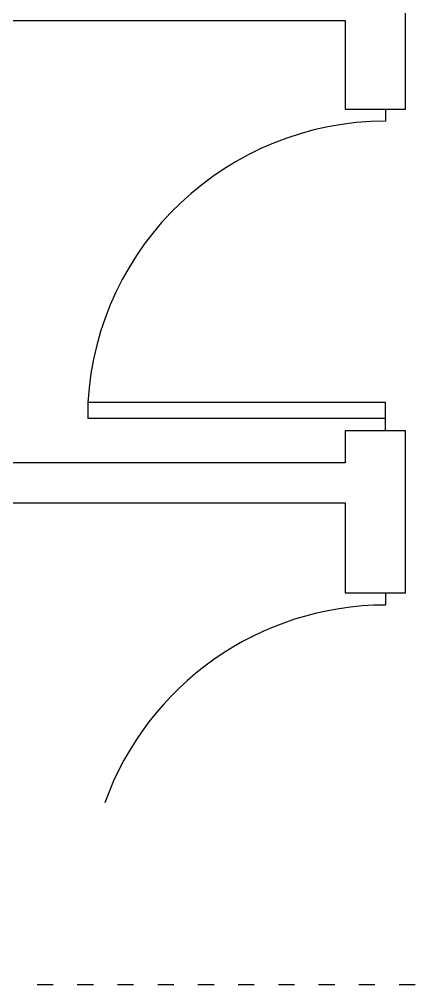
# Model space of a CAD drawing. Header units: millimetres. Extents: x -823 to -490, y -63 to 119.
# Drawn here: x -531.38 to -525.36, y 53.05 to 67.46 of the extents above; entities that cross this region are included whole.
import ezdxf

# ---------------------------------------------------------------- set-up
doc = ezdxf.new("R2010")
doc.units = ezdxf.units.MM
doc.header["$LTSCALE"] = 0.2
doc.header["$MEASUREMENT"] = 0
doc.linetypes.add('ACAD_ISO03W100', pattern=[3, 1.2, -1.8])
doc.layers.add('DI-Detalhes', color=1, linetype='Continuous', lineweight=30)

msp = doc.modelspace()

# ---------------------------------------------------------------- linework, layer by layer
at = {"linetype": 'Continuous'}
for p, q in [((-525.623, 66.119), (-525.623, 68.519)), ((-535.523, 67.442), (-526.522, 67.442)), ((-526.522, 67.442), (-526.522, 66.119)), ((-526.522, 66.119), (-525.623, 66.119)), ((-525.919, 66.119), (-525.919, 65.939)), ((-525.919, 61.739), (-530.359, 61.739)), ((-530.359, 61.739), (-530.359, 61.499)), ((-525.919, 61.319), (-525.919, 61.739)), ((-525.919, 61.499), (-530.359, 61.499)), ((-525.619, 61.319), (-526.522, 61.319)), ((-526.522, 61.319), (-526.522, 60.842)), ((-525.622, 58.898), (-525.619, 61.319)), ((-526.522, 60.842), (-535.522, 60.841)), ((-535.522, 60.242), (-526.522, 60.242)), ((-526.522, 60.242), (-526.522, 58.898)), ((-526.522, 58.898), (-525.622, 58.898)), ((-525.919, 58.898), (-525.919, 58.718))]:
    msp.add_line(p, q, dxfattribs=at)
msp.add_arc((-525.914, 61.487), 4.452, 90.065, 176.7527, dxfattribs=at)
msp.add_ellipse((-525.914, 54.265), major_axis=(4.452, 0), ratio=1, start_param=1.571931, end_param=2.797626, dxfattribs=at)
at = {"layer": 'DI-Detalhes', "color": 6, "linetype": 'ACAD_ISO03W100'}
msp.add_lwpolyline([(-540.156, 76.355), (-514.677, 76.355), (-514.677, 53.05), (-540.156, 53.05)], close=True, dxfattribs=at)

doc.saveas('drawing.dxf')
